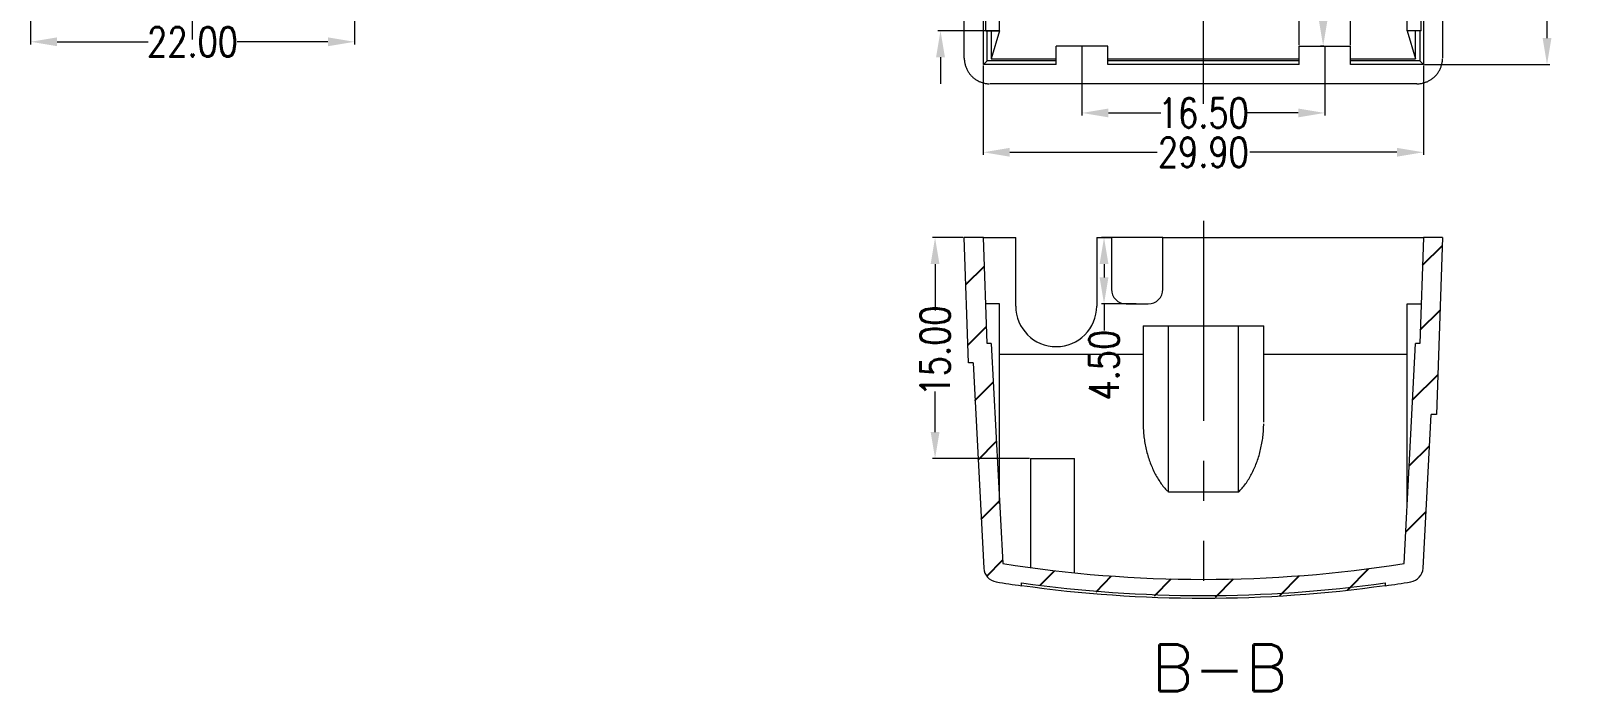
# Model space of a CAD drawing. Extents: x 304 to 562, y 529 to 658.
# Drawn here: x 312.2 to 416.5, y 529.3 to 574.1 of the extents above; entities that cross this region are included whole.
import ezdxf

# ---------------------------------------------------------------- set-up
doc = ezdxf.new("R2010")
doc.units = 0
doc.header["$MEASUREMENT"] = 0
doc.linetypes.add('PHANTOM', pattern=[2.5, 1.25, -0.25, 0.25, -0.25, 0.25, -0.25])
doc.layers.add('12', color=7, linetype='Continuous')
doc.layers.add('3', color=7, linetype='Continuous')
doc.styles.add('blockfont', font='simplex.shx', dxfattribs={"bigfont": 'bigfont'})
doc.styles.get("Standard").update_dxf_attribs({"font": 'txt.shx', "width": 0.8})
doc.dimstyles.get("Standard").update_dxf_attribs({"dimtxt": 0.18, "dimasz": 0.18, "dimexe": 0.18, "dimexo": 0.0625, "dimgap": 0.09, "dimtad": 0, "dimtih": 1, "dimtoh": 1, "dimdec": 4, "dimzin": 0, "dimdsep": 46, "dimtxsty": 'Standard', "dimcen": 0.09, "dimadec": 0, "dimazin": 0, "dimtfac": 1, "dimtdec": 4, "dimtofl": 0, "dimtmove": 0, "dimatfit": 3, "dimfxl": 0, "dimtolj": 1, "dimtzin": 0, "dimarcsym": 0})

# ---------------------------------------------------------------- blocks, each defined once
blk = doc.blocks.new('HATCH3')
at = {"color": 200, "linetype": 'Continuous'}
for p, q in [((462.64, 542.21), (463.99, 543.56)), ((431.62, 540.9), (432.87, 542.16)), ((462.48, 537.82), (463.83, 539.16)), ((431.76, 536.81), (433.02, 538.06)), ((432.23, 533.04), (433.47, 534.28)), ((461.97, 533.07), (463.68, 534.77)), ((432.45, 529.01), (433.68, 530.25)), ((461.74, 528.59), (463.11, 529.96)), ((432.66, 524.98), (433.89, 526.22)), ((461.5, 524.12), (462.88, 525.49)), ((433.03, 521.11), (434.11, 522.19)), ((436.64, 520.48), (437.64, 521.48)), ((440.46, 520.05), (441.52, 521.12)), ((444.43, 519.78), (445.57, 520.92)), ((448.58, 519.69), (449.81, 520.92)), ((452.94, 519.8), (454.27, 521.14)), ((457.54, 520.15), (459, 521.62))]:
    blk.add_line(p, q, dxfattribs=at)
blk = doc.blocks.new('*D41')
at = {"color": 4, "linetype": 'Continuous', "lineweight": 9}
for p, q in [((402.64, 611.51), (399.81, 611.51)), ((399.99, 609.71), (399.99, 595.58)), ((399.99, 574.87), (399.99, 589)), ((400.04, 573.07), (399.81, 573.07))]:
    blk.add_line(p, q, dxfattribs=at)
for points in [[(399.69, 609.71), (400.29, 609.71), (399.99, 611.51)], [(399.69, 574.87), (400.29, 574.87), (399.99, 573.07)]]:
    blk.add_solid(points, dxfattribs=at)
at = {"layer": 'Defpoints', "color": 0, "linetype": 'Continuous', "lineweight": 9}
for p in [(399.99, 611.51), (402.7, 611.51), (400.1, 573.07)]:
    blk.add_point(p, dxfattribs=at)
at = {"color": 3, "linetype": 'Continuous', "lineweight": 9, "insert": (399.99, 592.29), "char_height": 2, "attachment_point": 5, "rotation": 90}
blk.add_mtext('\\A1;38.44', dxfattribs=at)
blk = doc.blocks.new('*D44')
at = {"color": 4, "linetype": 'Continuous', "lineweight": 9}
for p, q in [((373.99, 576.91), (373.99, 580.16)), ((377.94, 575.11), (373.81, 575.11)), ((377.94, 574.11), (373.81, 574.11)), ((373.99, 572.31), (373.99, 570.51))]:
    blk.add_line(p, q, dxfattribs=at)
for points in [[(373.69, 576.91), (374.29, 576.91), (373.99, 575.11)], [(373.69, 572.31), (374.29, 572.31), (373.99, 574.11)]]:
    blk.add_solid(points, dxfattribs=at)
at = {"layer": 'Defpoints', "color": 0, "linetype": 'Continuous', "lineweight": 9}
for p in [(378, 575.11), (373.99, 574.11), (378, 574.11)]:
    blk.add_point(p, dxfattribs=at)
at = {"color": 3, "linetype": 'Continuous', "lineweight": 9, "insert": (373.99, 582.12), "char_height": 2, "attachment_point": 5, "rotation": 90}
blk.add_mtext('\\A1;1.00', dxfattribs=at)
blk = doc.blocks.new('*D45')
at = {"color": 4, "linetype": 'Continuous', "lineweight": 9}
for p, q in [((383.6, 573.01), (383.6, 568.35)), ((400.1, 573.01), (400.1, 568.35)), ((385.4, 568.53), (388.96, 568.53)), ((398.3, 568.53), (394.74, 568.53))]:
    blk.add_line(p, q, dxfattribs=at)
for points in [[(385.4, 568.83), (385.4, 568.23), (383.6, 568.53)], [(398.3, 568.83), (398.3, 568.23), (400.1, 568.53)]]:
    blk.add_solid(points, dxfattribs=at)
at = {"layer": 'Defpoints', "color": 0, "linetype": 'Continuous', "lineweight": 9}
for p in [(383.6, 573.07), (400.1, 573.07), (400.1, 568.53)]:
    blk.add_point(p, dxfattribs=at)
at = {"color": 3, "linetype": 'Continuous', "lineweight": 9, "insert": (391.85, 568.53), "char_height": 2, "attachment_point": 5}
blk.add_mtext('\\A1;16.50', dxfattribs=at)
blk = doc.blocks.new('*D46')
at = {"color": 4, "linetype": 'Continuous', "lineweight": 9}
for p, q in [((396.55, 577.7), (394.75, 577.7)), ((398.35, 573.13), (398.35, 577.88)), ((401.85, 573.13), (401.85, 577.88)), ((403.65, 577.7), (405.45, 577.7))]:
    blk.add_line(p, q, dxfattribs=at)
for points in [[(396.55, 578), (396.55, 577.4), (398.35, 577.7)], [(403.65, 578), (403.65, 577.4), (401.85, 577.7)]]:
    blk.add_solid(points, dxfattribs=at)
at = {"layer": 'Defpoints', "color": 0, "linetype": 'Continuous', "lineweight": 9}
for p in [(398.35, 577.7), (398.35, 573.07), (401.85, 573.07)]:
    blk.add_point(p, dxfattribs=at)
at = {"color": 3, "linetype": 'Continuous', "lineweight": 9, "insert": (392.4, 577.7), "char_height": 2, "attachment_point": 5}
blk.add_mtext('\\A1;3.50', dxfattribs=at)
blk = doc.blocks.new('*D47')
at = {"color": 4, "linetype": 'Continuous', "lineweight": 9}
for p, q in [((375.54, 560.07), (373.44, 560.07)), ((373.62, 558.27), (373.62, 555.12)), ((373.62, 546.87), (373.62, 549.61)), ((380.04, 545.07), (373.44, 545.07))]:
    blk.add_line(p, q, dxfattribs=at)
for points in [[(373.32, 558.27), (373.92, 558.27), (373.62, 560.07)], [(373.32, 546.87), (373.92, 546.87), (373.62, 545.07)]]:
    blk.add_solid(points, dxfattribs=at)
at = {"layer": 'Defpoints', "color": 0, "linetype": 'Continuous', "lineweight": 9}
for p in [(373.62, 560.07), (375.6, 560.07), (380.1, 545.07)]:
    blk.add_point(p, dxfattribs=at)
at = {"color": 3, "linetype": 'Continuous', "lineweight": 9, "insert": (373.62, 552.37), "char_height": 2, "attachment_point": 5, "rotation": 90}
blk.add_mtext('\\A1;15.00', dxfattribs=at)
blk = doc.blocks.new('*D48')
at = {"color": 4, "linetype": 'Continuous', "lineweight": 9}
for p, q in [((387.29, 560.07), (384.92, 560.07)), ((385.1, 558.27), (385.1, 557.37)), ((387.29, 555.57), (384.92, 555.57)), ((385.1, 555.57), (385.1, 553.77))]:
    blk.add_line(p, q, dxfattribs=at)
for points in [[(384.8, 558.27), (385.4, 558.27), (385.1, 560.07)], [(384.8, 557.37), (385.4, 557.37), (385.1, 555.57)]]:
    blk.add_solid(points, dxfattribs=at)
at = {"layer": 'Defpoints', "color": 0, "linetype": 'Continuous', "lineweight": 9}
for p in [(385.1, 560.07), (387.35, 560.07), (387.35, 555.57)]:
    blk.add_point(p, dxfattribs=at)
at = {"color": 3, "linetype": 'Continuous', "lineweight": 9, "insert": (385.1, 551.41), "char_height": 2, "attachment_point": 5, "rotation": 90}
blk.add_mtext('\\A1;4.50', dxfattribs=at)
blk = doc.blocks.new('*D187')
at = {"color": 4, "linetype": 'Continuous', "lineweight": 9}
for p, q in [((312.17, 576.06), (312.17, 573.18)), ((334.17, 576.06), (334.17, 573.18)), ((313.97, 573.36), (320.15, 573.36)), ((332.37, 573.36), (326.2, 573.36))]:
    blk.add_line(p, q, dxfattribs=at)
for points in [[(313.97, 573.66), (313.97, 573.06), (312.17, 573.36)], [(332.37, 573.66), (332.37, 573.06), (334.17, 573.36)]]:
    blk.add_solid(points, dxfattribs=at)
at = {"layer": 'Defpoints', "color": 0, "linetype": 'Continuous', "lineweight": 9}
for p in [(312.17, 576.12), (334.17, 576.12), (334.17, 573.36)]:
    blk.add_point(p, dxfattribs=at)
at = {"color": 3, "linetype": 'Continuous', "lineweight": 9, "insert": (323.17, 573.36), "char_height": 2, "attachment_point": 5}
blk.add_mtext('\\A1;22.00', dxfattribs=at)
blk = doc.blocks.new('*D194')
at = {"color": 4, "linetype": 'Continuous', "lineweight": 9}
for p, q in [((376.9, 571.75), (376.9, 565.68)), ((406.8, 571.75), (406.8, 565.68)), ((378.7, 565.86), (388.7, 565.86)), ((405, 565.86), (395.01, 565.86))]:
    blk.add_line(p, q, dxfattribs=at)
for points in [[(378.7, 566.16), (378.7, 565.56), (376.9, 565.86)], [(405, 566.16), (405, 565.56), (406.8, 565.86)]]:
    blk.add_solid(points, dxfattribs=at)
at = {"layer": 'Defpoints', "color": 0, "linetype": 'Continuous', "lineweight": 9}
for p in [(376.9, 571.81), (406.8, 571.81), (406.8, 565.86)]:
    blk.add_point(p, dxfattribs=at)
at = {"color": 3, "linetype": 'Continuous', "lineweight": 9, "insert": (391.85, 565.86), "char_height": 2, "attachment_point": 5}
blk.add_mtext('\\A1;29.90', dxfattribs=at)
blk = doc.blocks.new('*D196')
at = {"color": 4, "linetype": 'Continuous', "lineweight": 9}
for p, q in [((406.87, 651.01), (415.38, 651.01)), ((415.2, 649.21), (415.2, 614.57)), ((415.2, 573.61), (415.2, 608.25)), ((406.87, 571.81), (415.38, 571.81))]:
    blk.add_line(p, q, dxfattribs=at)
for points in [[(414.9, 649.21), (415.5, 649.21), (415.2, 651.01)], [(414.9, 573.61), (415.5, 573.61), (415.2, 571.81)]]:
    blk.add_solid(points, dxfattribs=at)
at = {"layer": 'Defpoints', "color": 0, "linetype": 'Continuous', "lineweight": 9}
for p in [(406.8, 651.01), (406.8, 571.81), (415.2, 571.81)]:
    blk.add_point(p, dxfattribs=at)
at = {"color": 3, "linetype": 'Continuous', "lineweight": 9, "insert": (415.2, 611.41), "char_height": 2, "attachment_point": 5, "rotation": 90}
blk.add_mtext('\\A1;79.20', dxfattribs=at)

msp = doc.modelspace()

# ---------------------------------------------------------------- linework, layer by layer
at = {"layer": '12', "color": 1, "linetype": 'PHANTOM', "lineweight": 9, "ltscale": 10.857143}
for p, q in [((391.854, 569.159), (391.854, 653.813)), ((323.174, 573.521), (323.174, 628.066)), ((391.854, 561.206), (391.854, 534.134))]:
    msp.add_line(p, q, dxfattribs=at)
at = {"layer": '3', "color": 7, "linetype": 'Continuous', "lineweight": 9}
for p, q in [((375.604, 572.258), (375.604, 650.76)), ((376.904, 571.81), (376.904, 651.008)), ((406.803, 651.008), (406.803, 571.81)), ((408.104, 650.76), (408.104, 572.258)), ((377.061, 574.109), (377.061, 575.109)), ((378.004, 574.109), (378.004, 575.109)), ((405.704, 574.109), (405.704, 575.109)), ((406.646, 574.109), (406.646, 575.109)), ((377.061, 574.109), (378.004, 574.109)), ((377.156, 572.061), (377.156, 574.109)), ((378.002, 574.109), (377.434, 572.196)), ((377.434, 574.109), (377.434, 572.196)), ((406.646, 574.109), (405.704, 574.109)), ((405.705, 574.109), (406.273, 572.196)), ((406.273, 572.196), (406.273, 574.109)), ((406.551, 574.109), (406.551, 572.061)), ((385.354, 573.072), (381.854, 573.072)), ((381.854, 571.81), (381.854, 573.072)), ((385.354, 571.81), (385.354, 573.072)), ((398.354, 571.81), (398.354, 573.072)), ((398.354, 573.072), (401.854, 573.072)), ((401.854, 571.81), (401.854, 573.072)), ((377.156, 572.061), (376.904, 571.81)), ((381.854, 571.81), (376.904, 571.81)), ((381.854, 572.061), (377.156, 572.061)), ((377.434, 572.196), (381.854, 572.196)), ((385.354, 572.196), (398.353, 572.196)), ((398.353, 572.061), (385.354, 572.061)), ((398.354, 571.81), (385.354, 571.81)), ((401.853, 572.196), (406.273, 572.196)), ((406.551, 572.061), (401.853, 572.061)), ((406.803, 571.81), (401.854, 571.81)), ((406.551, 572.061), (406.803, 571.81)), ((406.355, 570.509), (377.352, 570.509)), ((375.9, 551.568), (375.604, 560.068)), ((376.904, 560.068), (375.604, 560.068)), ((377.156, 552.868), (376.904, 560.068)), ((376.904, 560.068), (379.104, 560.068)), ((379.104, 555.418), (379.104, 560.068)), ((384.604, 560.068), (385.604, 560.068)), ((384.604, 560.068), (384.604, 555.418)), ((389.104, 560.068), (385.604, 560.068)), ((385.604, 560.068), (385.604, 556.568)), ((389.104, 560.068), (406.803, 560.068)), ((389.104, 556.568), (389.104, 560.068)), ((406.803, 560.068), (406.551, 552.868)), ((408.104, 560.068), (406.803, 560.068)), ((408.104, 560.068), (407.684, 548.068)), ((378.004, 555.568), (377.061, 555.568)), ((378.004, 542.001), (378.004, 555.568)), ((386.604, 555.568), (388.104, 555.568)), ((405.704, 555.568), (406.646, 555.568)), ((405.704, 542.001), (405.704, 555.568)), ((387.754, 554.068), (389.471, 554.068)), ((387.754, 554.068), (387.754, 547.546)), ((389.471, 542.781), (389.471, 554.068)), ((389.471, 554.068), (394.236, 554.068)), ((394.236, 542.781), (394.236, 554.068)), ((394.236, 554.068), (395.954, 554.068)), ((395.954, 547.546), (395.954, 554.068)), ((377.434, 552.868), (377.156, 552.868)), ((377.434, 552.868), (378.216, 537.937)), ((378.004, 552.148), (387.753, 552.148)), ((395.954, 552.148), (405.704, 552.148)), ((405.491, 537.937), (406.273, 552.868)), ((406.551, 552.868), (406.273, 552.868)), ((376.2, 551.568), (375.9, 551.568)), ((376.2, 551.568), (376.931, 537.627)), ((406.776, 537.627), (407.323, 548.068)), ((407.684, 548.068), (407.323, 548.068)), ((380.104, 545.068), (380.104, 537.661)), ((380.104, 545.068), (383.104, 545.068)), ((383.104, 537.307), (383.104, 545.068)), ((394.236, 542.781), (389.471, 542.781)), ((379.504, 536.431), (379.504, 536.633)), ((404.204, 536.633), (404.204, 536.431))]:
    msp.add_line(p, q, dxfattribs=at)
for points in [[(375.604, 572.258, 0), (375.604, 572.203, 0), (375.607, 572.148, 0), (375.611, 572.093, 0), (375.617, 572.038, 0), (375.625, 571.984, 0), (375.634, 571.93, 0), (375.646, 571.876, 0), (375.658, 571.823, 0), (375.673, 571.77, 0), (375.689, 571.717, 0), (375.707, 571.665, 0), (375.726, 571.614, 0), (375.747, 571.563, 0), (375.77, 571.513, 0), (375.794, 571.464, 0), (375.82, 571.415, 0), (375.847, 571.367, 0), (375.876, 571.32, 0), (375.906, 571.275, 0), (375.937, 571.23, 0), (375.97, 571.186, 0), (376.005, 571.143, 0), (376.04, 571.101, 0), (376.077, 571.06, 0), (376.116, 571.021, 0), (376.155, 570.983, 0), (376.196, 570.946, 0), (376.238, 570.91, 0), (376.28, 570.876, 0), (376.324, 570.843, 0), (376.369, 570.811, 0), (376.415, 570.781, 0), (376.462, 570.752, 0), (376.51, 570.725, 0), (376.558, 570.699, 0), (376.608, 570.675, 0), (376.658, 570.653, 0), (376.708, 570.632, 0), (376.76, 570.612, 0), (376.812, 570.594, 0), (376.864, 570.578, 0), (376.917, 570.564, 0), (376.971, 570.551, 0), (377.025, 570.54, 0), (377.079, 570.53, 0), (377.133, 570.523, 0), (377.188, 570.517, 0), (377.243, 570.512, 0), (377.298, 570.51, 0)], [(406.355, 570.509, 0), (406.41, 570.51, 0), (406.464, 570.512, 0), (406.519, 570.517, 0), (406.574, 570.523, 0), (406.628, 570.53, 0), (406.682, 570.54, 0), (406.736, 570.551, 0), (406.79, 570.564, 0), (406.843, 570.578, 0), (406.895, 570.594, 0), (406.947, 570.612, 0), (406.999, 570.632, 0), (407.049, 570.653, 0), (407.099, 570.675, 0), (407.149, 570.699, 0), (407.197, 570.725, 0), (407.245, 570.752, 0), (407.292, 570.781, 0), (407.338, 570.811, 0), (407.383, 570.843, 0), (407.427, 570.876, 0), (407.47, 570.91, 0), (407.511, 570.946, 0), (407.552, 570.983, 0), (407.591, 571.021, 0), (407.63, 571.06, 0), (407.667, 571.101, 0), (407.702, 571.143, 0), (407.737, 571.186, 0), (407.77, 571.23, 0), (407.801, 571.275, 0), (407.831, 571.32, 0), (407.86, 571.367, 0), (407.887, 571.415, 0), (407.913, 571.464, 0), (407.937, 571.513, 0), (407.96, 571.563, 0), (407.981, 571.614, 0), (408, 571.665, 0), (408.018, 571.717, 0), (408.034, 571.77, 0), (408.049, 571.823, 0), (408.061, 571.876, 0), (408.073, 571.93, 0), (408.082, 571.984, 0), (408.09, 572.038, 0), (408.096, 572.093, 0), (408.1, 572.148, 0), (408.103, 572.203, 0)], [(387.754, 547.546, 0), (387.754, 547.434, 0), (387.756, 547.323, 0), (387.76, 547.212, 0), (387.765, 547.101, 0), (387.772, 546.99, 0), (387.78, 546.879, 0), (387.79, 546.769, 0), (387.801, 546.659, 0), (387.813, 546.549, 0), (387.827, 546.439, 0), (387.843, 546.33, 0), (387.86, 546.221, 0), (387.878, 546.113, 0), (387.898, 546.006, 0), (387.919, 545.898, 0), (387.942, 545.792, 0), (387.966, 545.686, 0), (387.991, 545.581, 0), (388.018, 545.476, 0), (388.046, 545.373, 0), (388.076, 545.27, 0), (388.107, 545.167, 0), (388.139, 545.066, 0), (388.173, 544.966, 0), (388.208, 544.866, 0), (388.244, 544.768, 0), (388.282, 544.67, 0), (388.321, 544.574, 0), (388.361, 544.479, 0), (388.403, 544.384, 0), (388.445, 544.291, 0), (388.489, 544.199, 0), (388.534, 544.108, 0), (388.581, 544.019, 0), (388.628, 543.931, 0), (388.677, 543.844, 0), (388.727, 543.758, 0), (388.778, 543.674, 0), (388.83, 543.591, 0), (388.883, 543.51, 0), (388.937, 543.43, 0), (388.993, 543.351, 0), (389.049, 543.275, 0), (389.106, 543.199, 0), (389.165, 543.125, 0), (389.224, 543.053, 0), (389.284, 542.983, 0), (389.346, 542.914, 0), (389.408, 542.846, 0)], [(394.236, 542.781, 0), (394.299, 542.846, 0), (394.361, 542.914, 0), (394.423, 542.983, 0), (394.483, 543.053, 0), (394.542, 543.125, 0), (394.601, 543.199, 0), (394.658, 543.275, 0), (394.714, 543.351, 0), (394.77, 543.43, 0), (394.824, 543.51, 0), (394.877, 543.591, 0), (394.929, 543.674, 0), (394.98, 543.758, 0), (395.03, 543.844, 0), (395.079, 543.931, 0), (395.126, 544.019, 0), (395.173, 544.108, 0), (395.218, 544.199, 0), (395.262, 544.291, 0), (395.304, 544.384, 0), (395.346, 544.479, 0), (395.386, 544.574, 0), (395.425, 544.67, 0), (395.463, 544.768, 0), (395.499, 544.866, 0), (395.534, 544.966, 0), (395.568, 545.066, 0), (395.6, 545.167, 0), (395.631, 545.27, 0), (395.661, 545.373, 0), (395.689, 545.476, 0), (395.716, 545.581, 0), (395.741, 545.686, 0), (395.765, 545.792, 0), (395.788, 545.898, 0), (395.809, 546.006, 0), (395.829, 546.113, 0), (395.847, 546.221, 0), (395.864, 546.33, 0), (395.88, 546.439, 0), (395.894, 546.549, 0), (395.906, 546.659, 0), (395.917, 546.769, 0), (395.927, 546.879, 0), (395.935, 546.99, 0), (395.942, 547.101, 0), (395.947, 547.212, 0), (395.951, 547.323, 0), (395.953, 547.434, 0)]]:
    msp.add_polyline3d(points, dxfattribs=at)
for centre, radius, start, end in [((386.604, 556.568), 1, 180, 270), ((388.104, 556.568), 1, 270, 0), ((381.854, 555.418), 2.75, 180, 0), ((377.93, 537.679), 1, 183, 260.87205), ((391.854, 624.339), 87.471, 261.03077, 278.96923), ((405.777, 537.679), 1, 279.12795, 357), ((391.854, 624.339), 88.771, 260.87205, 262.00294), ((391.854, 624.339), 88.571, 261.98476, 278.01524), ((391.854, 624.339), 88.771, 277.99706, 279.12795)]:
    msp.add_arc(centre, radius, start, end, dxfattribs=at)
at = {"layer": '3', "color": 7, "linetype": 'Continuous', "lineweight": 9, "extrusion": (0, 0, -1)}
msp.add_arc((-391.854, 624.339), 88.771, 262.00294, 277.99706, dxfattribs=at)

# ---------------------------------------------------------------- block references
at = {"layer": '3', "color": 200, "linetype": 'Continuous', "lineweight": 9}
msp.add_blockref('HATCH3', (-55.901, 15.975), dxfattribs=at)

# ---------------------------------------------------------------- texts
at = {"layer": '12', "color": 1, "linetype": 'PHANTOM', "lineweight": 9, "ltscale": 10.857143, "insert": (391.854, 529.27), "char_height": 3.175, "attachment_point": 8, "line_spacing_factor": 0.903614, "style": 'blockfont'}
msp.add_mtext('\\W01.000; \\H3.17;B-B\\H3.17;', dxfattribs=at)

# ---------------------------------------------------------------- dimensions: what is measured, and where the dimension line sits
at = {"linetype": 'Continuous', "lineweight": 9}
dim = msp.add_linear_dim(base=(415.197, 571.81), p1=(406.803, 651.008), p2=(406.803, 571.81), angle=90, dimstyle='Standard', override={"dimtxt": 2, "dimasz": 1.8, "dimtih": 0, "dimtoh": 0, "dimdec": 2, "dimdsep": 0, "dimcen": 0, "dimclrd": 4, "dimclre": 4, "dimclrt": 3, "dimtdec": 2, "dimlwd": 9, "dimlwe": 9}, dxfattribs=at)
dim.commit()
dim.dimension.update_dxf_attribs({"geometry": '*D196', "text_midpoint": (415.197, 611.409)})
for base, p1, p2, picture, middle in [((399.993, 611.509), (400.104, 573.072), (402.698, 611.509), '*D41', (399.993, 592.291)), ((373.994, 574.109), (378.004, 575.109), (378.004, 574.109), '*D44', (373.994, 582.116)), ((373.621, 560.068), (380.104, 545.068), (375.604, 560.068), '*D47', (373.621, 552.366)), ((385.097, 560.068), (387.354, 555.568), (387.354, 560.068), '*D48', (385.097, 551.411))]:
    dim = msp.add_linear_dim(base=base, p1=p1, p2=p2, angle=90, dimstyle='Standard', override={"dimtxt": 2, "dimasz": 1.8, "dimtih": 0, "dimtoh": 0, "dimdec": 2, "dimdsep": 0, "dimcen": 0, "dimclrd": 4, "dimclre": 4, "dimclrt": 3, "dimtdec": 2, "dimlwd": 9, "dimlwe": 9}, dxfattribs=at)
    dim.commit()
    dim.dimension.update_dxf_attribs({"geometry": picture, "text_midpoint": middle, "dimtype": 160})
for base, p1, p2, picture, middle in [((398.354, 577.698), (401.854, 573.072), (398.354, 573.072), '*D46', (392.397, 577.698)), ((334.174, 573.362), (312.174, 576.119), (334.174, 576.119), '*D187', (323.174, 573.362)), ((406.803, 565.864), (376.904, 571.81), (406.803, 571.81), '*D194', (391.854, 565.864))]:
    dim = msp.add_linear_dim(base=base, p1=p1, p2=p2, dimstyle='Standard', override={"dimtxt": 2, "dimasz": 1.8, "dimtih": 0, "dimtoh": 0, "dimdec": 2, "dimdsep": 0, "dimcen": 0, "dimclrd": 4, "dimclre": 4, "dimclrt": 3, "dimtdec": 2, "dimlwd": 9, "dimlwe": 9}, dxfattribs=at)
    dim.commit()
    dim.dimension.update_dxf_attribs({"geometry": picture, "text_midpoint": middle})
dim = msp.add_linear_dim(base=(400.104, 568.529), p1=(383.604, 573.072), p2=(400.104, 573.072), dimstyle='Standard', override={"dimtxt": 2, "dimasz": 1.8, "dimtih": 0, "dimtoh": 0, "dimdec": 2, "dimdsep": 0, "dimcen": 0, "dimclrd": 4, "dimclre": 4, "dimclrt": 3, "dimtdec": 2, "dimlwd": 9, "dimlwe": 9}, dxfattribs=at)
dim.commit()
dim.dimension.update_dxf_attribs({"geometry": '*D45', "text_midpoint": (391.854, 568.529), "dimtype": 160})

doc.saveas('drawing.dxf')
